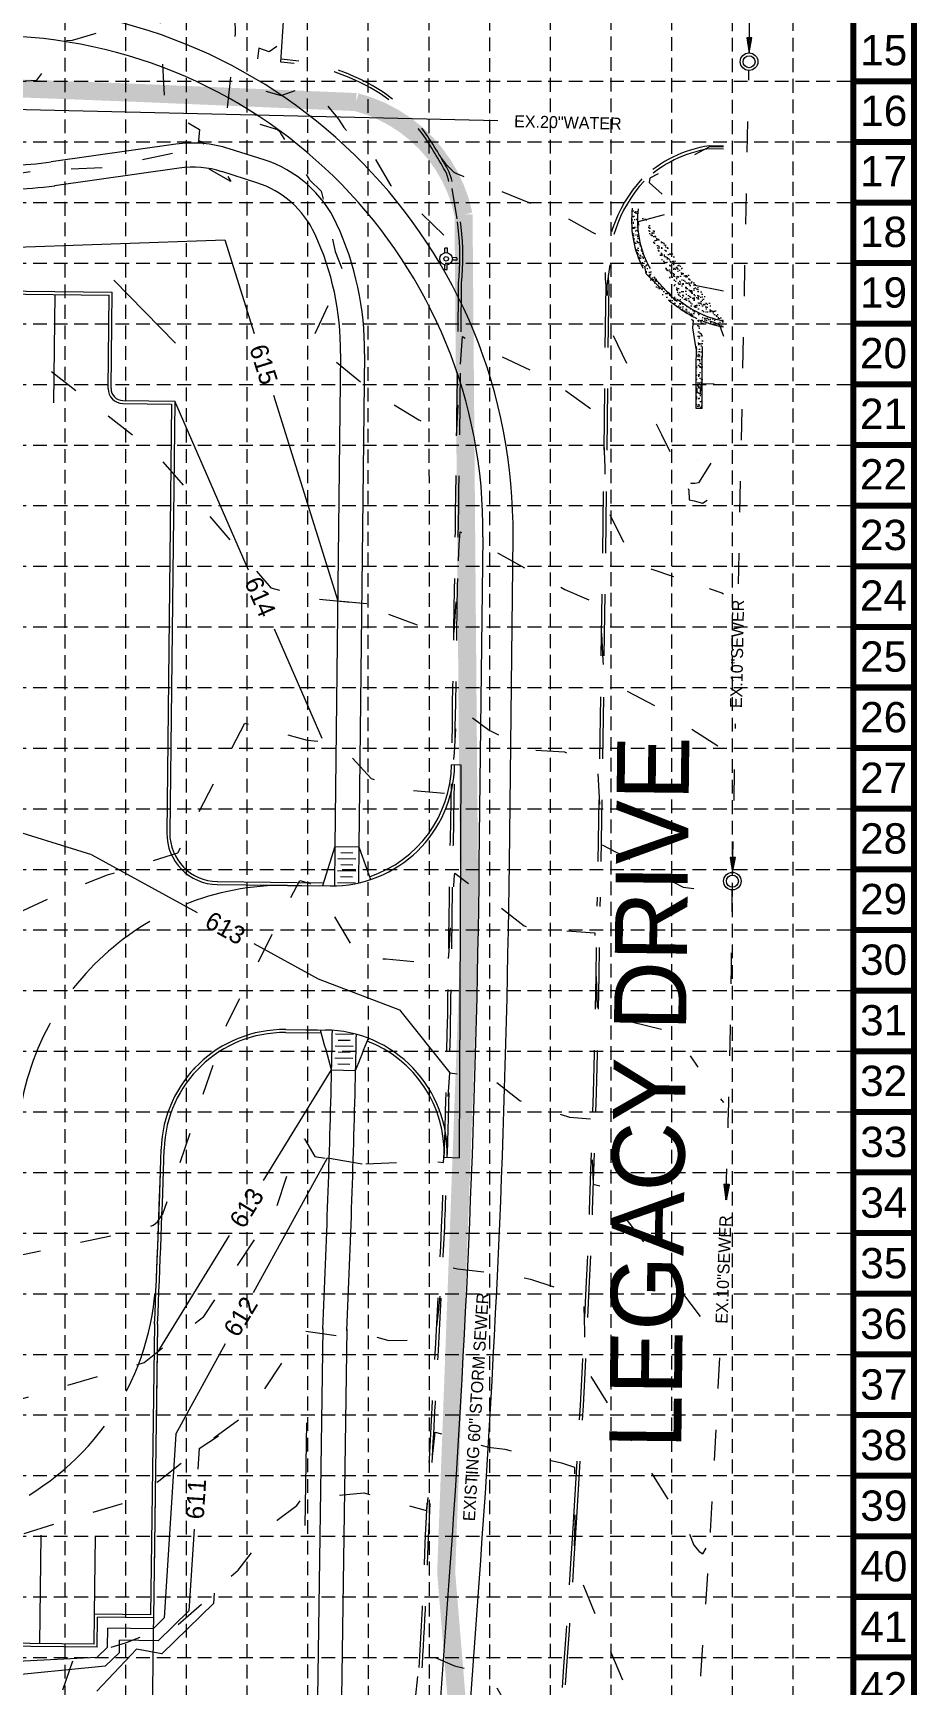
# Model space of a CAD drawing. Header units: feet. Extents: x 1898 to 2302, y -2928 to -2281.
# Drawn here: x 2155.1 to 2302.2, y -2709.8 to -2434.9 of the extents above; entities that cross this region are included whole.
import ezdxf
from ezdxf.enums import TextEntityAlignment as Align

# ---------------------------------------------------------------- set-up
doc = ezdxf.new("R2010")
doc.units = ezdxf.units.FT
doc.header["$MEASUREMENT"] = 0
for name, pattern in [('DGN Style 2', [17.110434, 10.26626, -6.844173]), ('DGN Style 3', [23.954607, 17.110434, -6.844173]), ('DGN Style 5', [11.977304, 5.13313, -6.844173]), ('HIDDEN', [1.143, 0.762, -0.381])]:
    doc.linetypes.add(name, pattern=pattern)
doc.layers.add('BASE', color=7, linetype='Continuous')
doc.layers.add('GRID', color=254, linetype='HIDDEN')
for name, color, linetype, lineweight in [('Level 1', 7, 'Continuous', 0), ('Level 25', 7, 'Continuous', 0), ('Level 35', 7, 'Continuous', 0), ('Level 36', 7, 'Continuous', 0), ('Level 38', 7, 'Continuous', 0), ('Level 4', 7, 'Continuous', 0), ('Level 41', 7, 'Continuous', 0), ('Level 42', 7, 'Continuous', 0), ('Level 5', 7, 'Continuous', 0), ('LIMITS OF DISTURBANCE', 1, 'HIDDEN', 0)]:
    doc.layers.add(name, color=color, linetype=linetype, lineweight=lineweight)
doc.styles.get("Standard").update_dxf_attribs({"font": 'ARIAL.TTF'})
doc.styles.add('Style-ENGINEERING', font='ENGINEERING.shx')

# ---------------------------------------------------------------- blocks, each defined once
blk = doc.blocks.new('ARROW')
at = {"layer": 'Level 41', "color": 30, "linetype": 'Continuous', "lineweight": 13}
for points in [[(0, 0), (-0.125, 0.021), (-0.125, -0.021), (0, 0)], [(-0.023, 0), (-0.117, 0.016), (-0.117, -0.016), (-0.023, 0)], [(-0.04, 0), (-0.111, 0.012), (-0.111, -0.012), (-0.04, 0)]]:
    blk.add_lwpolyline(points, dxfattribs=at)

msp = doc.modelspace()

# ---------------------------------------------------------------- hatches: boundary and pattern name
at = {"layer": 'Level 35', "linetype": 'DGN Style 2', "lineweight": 0}
h = msp.add_hatch(dxfattribs=at)
h.set_pattern_fill('AR-SAND', scale=0.164042, style=0)
h.set_pattern_definition([(396.84639, (0, 0), (-0.02050459, 0.9637085), [0, -0.76, 0, -0.85, 0, -0.8125]), (366.84639, (0, 0), (0.90092747, 1.40088693), [0, -0.41, 0, -0.685, 0, -0.2625]), (686.84639, (-0.615, 0.007), (1.5570019, -0.01493281), [0, -0.25, 0, -0.9, 0, -1.175]), (676.84639, (-0.615, 0.007), (1.5079715, 0.42166316), [0, -0.125, 0, -0.59, 0, -0.675])])
edge = h.paths.add_edge_path()
edge.add_arc((2274.37, -2448.37), 35.7, 265.1295, 265.2253)
edge.add_arc((2272.8, -2467), 17, 265.0768, 265.278, ccw=False)
edge = h.paths.add_edge_path()
edge.add_line((2269.97, -2483.77), (2269.97, -2482.75))
edge.add_arc((2272.8, -2467), 16, 231.9157, 259.8122, ccw=False)
edge.add_arc((2271.85, -2466.12), 16.16, 172.9865, 236.492, ccw=False)
edge.add_line((2255.81, -2464.15), (2254.82, -2464.02))
edge.add_arc((2271.85, -2466.12), 17.16, 172.9865, 236.3586)
edge.add_arc((2272.8, -2467), 17, 232.0504, 244.8579)
edge.add_line((2265.58, -2482.39), (2265.46, -2490.7))
edge.add_line((2265.46, -2490.7), (2265.42, -2497.33))
edge.add_line((2265.42, -2497.33), (2266.42, -2497.33))
edge.add_line((2266.42, -2497.33), (2266.46, -2490.71))
edge.add_line((2266.46, -2490.71), (2266.57, -2482.82))
edge.add_arc((2272.8, -2467), 17, 248.5059, 260.4173)

# ---------------------------------------------------------------- linework, layer by layer
at = {"layer": 'BASE', "const_width": 1.01}
for points in [[(2301.68, -2927.16), (2301.68, -2281.48), (1898.13, -2281.48), (1898.13, -2927.16)], [(2291.59, -2917.07), (2291.59, -2291.57), (1908.22, -2291.57), (1908.22, -2917.07)]]:
    msp.add_lwpolyline(points, close=True, dxfattribs=at)
for points in [[(2301.68, -2442.9), (2291.59, -2442.9)], [(2301.68, -2452.99), (2291.59, -2452.99)], [(2301.68, -2463.08), (2291.59, -2463.08)], [(2301.68, -2473.16), (2291.59, -2473.16)], [(2301.68, -2483.25), (2291.59, -2483.25)], [(2301.68, -2493.34), (2291.59, -2493.34)], [(2301.68, -2503.43), (2291.59, -2503.43)], [(2301.68, -2513.52), (2291.59, -2513.52)], [(2301.68, -2523.61), (2291.59, -2523.61)], [(2301.68, -2533.7), (2291.59, -2533.7)], [(2301.68, -2543.79), (2291.59, -2543.79)], [(2301.68, -2553.87), (2291.59, -2553.87)], [(2301.68, -2563.96), (2291.59, -2563.96)], [(2301.68, -2574.05), (2291.59, -2574.05)], [(2301.68, -2584.14), (2291.59, -2584.14)], [(2301.68, -2594.23), (2291.59, -2594.23)], [(2301.68, -2604.32), (2291.59, -2604.32)], [(2301.68, -2614.41), (2291.59, -2614.41)], [(2301.68, -2624.49), (2291.59, -2624.49)], [(2301.68, -2634.58), (2291.59, -2634.58)], [(2301.68, -2644.67), (2291.59, -2644.67)], [(2301.68, -2654.76), (2291.59, -2654.76)], [(2301.68, -2664.85), (2291.59, -2664.85)], [(2301.68, -2674.94), (2291.59, -2674.94)], [(2301.68, -2685.03), (2291.59, -2685.03)], [(2301.68, -2695.12), (2291.59, -2695.12)], [(2301.68, -2705.2), (2291.59, -2705.2)]]:
    msp.add_lwpolyline(points, dxfattribs=at)
at = {"layer": 'GRID', "color": 253, "linetype": 'HIDDEN', "lineweight": 0, "ltscale": 3}
for p, q in [((2160.44, -2876.75), (2160.44, -2291.57)), ((2170.53, -2876.75), (2170.53, -2291.57)), ((2180.62, -2876.75), (2180.62, -2291.57)), ((2190.75, -2876.73), (2190.71, -2291.57)), ((2200.83, -2876.68), (2200.79, -2291.57)), ((2210.91, -2876.8), (2210.88, -2291.57)), ((2221.09, -2876.71), (2221.02, -2291.34)), ((2231.13, -2876.81), (2231.11, -2291.34)), ((2241.23, -2876.69), (2241.19, -2291.34)), ((2251.33, -2876.66), (2251.28, -2291.34)), ((2261.4, -2876.74), (2261.37, -2291.34)), ((2271.51, -2876.88), (2271.46, -2291.34)), ((2281.61, -2876.85), (2281.55, -2291.34)), ((1908.22, -2442.9), (2291.59, -2442.9)), ((1908.22, -2452.99), (2291.59, -2452.99)), ((1908.22, -2463.08), (2291.59, -2463.08)), ((1908.22, -2473.16), (2291.59, -2473.16)), ((1908.22, -2483.25), (2291.59, -2483.25)), ((1908.22, -2493.34), (2291.59, -2493.34)), ((1908.22, -2503.43), (2291.59, -2503.43)), ((1908.22, -2513.52), (2291.59, -2513.52)), ((1908.22, -2523.61), (2291.59, -2523.61)), ((1908.22, -2533.7), (2291.59, -2533.7)), ((1908.22, -2543.79), (2291.59, -2543.79)), ((1908.22, -2553.87), (2291.59, -2553.87)), ((1908.22, -2563.96), (2291.59, -2563.96)), ((1908.22, -2574.05), (2291.59, -2574.05)), ((1908.22, -2584.14), (2291.59, -2584.14)), ((1908.22, -2594.23), (2291.59, -2594.23)), ((1908.22, -2604.32), (2291.59, -2604.32)), ((1908.22, -2614.41), (2291.59, -2614.41)), ((1908.22, -2624.49), (2291.59, -2624.49)), ((1908.22, -2634.58), (2291.59, -2634.58)), ((1908.22, -2644.67), (2291.59, -2644.67)), ((1908.22, -2654.76), (2291.59, -2654.76)), ((1908.22, -2664.85), (2291.59, -2664.85)), ((1908.22, -2674.94), (2291.59, -2674.94)), ((1908.22, -2685.03), (2291.59, -2685.03)), ((1908.22, -2695.12), (2291.59, -2695.12)), ((1908.22, -2705.2), (2291.59, -2705.2))]:
    msp.add_line(p, q, dxfattribs=at)
at = {"layer": 'Level 1', "color": 43, "linetype": 'DGN Style 5', "lineweight": 0, "flags": 128}
for points in [[(2171.53, -2404), (2175.83, -2403.88), (2184.76, -2406.78), (2190.32, -2412.29), (2192.3, -2419.52), (2192.9, -2420.46), (2193.07, -2421.74), (2193.55, -2423.46), (2195.54, -2425.82), (2196.53, -2427.74), (2195.81, -2436.99), (2194.4, -2437.99), (2192.65, -2437.41), (2191.92, -2443.94), (2196.38, -2445.28), (2200.09, -2443.89), (2202.04, -2444.44), (2205.93, -2449.22), (2206.8, -2450.62), (2211.68, -2455.3), (2214.57, -2460.17), (2218.86, -2464.06), (2223.93, -2468.98), (2225.93, -2469.8), (2226.03, -2467.89), (2224.59, -2459.09), (2224.39, -2458), (2222.7, -2456.09), (2222.16, -2455.65), (2222.42, -2455.62), (2222.85, -2455.46), (2223.72, -2456.64), (2225.11, -2458.01), (2225.47, -2458.21), (2243.54, -2465.41), (2248.16, -2468.02), (2251.54, -2469.92), (2250.6, -2476.92), (2250.82, -2483.56), (2256.21, -2494.59)], [(2171.96, -2416.16), (2176.85, -2416.03), (2177.67, -2416.29), (2178.17, -2416.79), (2178.35, -2417.45), (2184.03, -2426.24), (2184.47, -2429.67), (2187.98, -2432.02), (2188.7, -2432.49), (2188.76, -2434.96), (2188.76, -2434.96), (2188.76, -2434.96), (2187.27, -2448.36), (2195.78, -2450.92), (2196.12, -2451.23), (2196.47, -2451.81), (2201.1, -2459.31), (2203.06, -2461.19), (2205.39, -2471.25), (2206.76, -2474.77), (2201.39, -2486.16), (2211.36, -2494.37), (2219.31, -2499.25), (2225.58, -2502.18), (2225.96, -2494.71), (2226.54, -2485.4), (2228.85, -2486.69), (2238.21, -2491.15), (2242, -2493.19), (2249.87, -2498.76), (2250.23, -2507.17), (2250.45, -2513.64), (2255.05, -2523.05), (2261.67, -2525.3)], [(2151.99, -2442.93), (2155.73, -2442.74), (2160.71, -2436.09), (2161.68, -2436.05), (2173.94, -2432.42), (2175.07, -2431.79), (2175.44, -2432.38), (2176.23, -2432.87), (2177.08, -2447.63), (2182.82, -2450.93), (2182.62, -2452.78), (2183.1, -2452.92), (2185.19, -2454.85), (2188.01, -2459.59), (2179.42, -2454.68), (2167.14, -2457.25), (2155.82, -2457.81), (2144.2, -2459.5), (2146.85, -2482.36), (2175.21, -2504.5), (2183.21, -2513.77), (2194.68, -2527.22), (2200.96, -2528.94), (2210.65, -2529.82), (2211.24, -2530.46), (2223.24, -2534.96), (2225.12, -2535.12), (2225.24, -2533.58), (2225.64, -2527.39), (2226.02, -2519.97), (2226.15, -2517.87), (2237.02, -2523.96), (2237.79, -2524.32), (2243.62, -2527.45), (2249.44, -2530.01), (2249.92, -2539.32), (2250.05, -2542.37), (2258.66, -2546.86), (2259.26, -2547.25)], [(2269.97, -2453.8), (2267.67, -2453.81), (2264.59, -2455.44), (2257.76, -2459.02), (2257.62, -2459.75), (2262.8, -2464.37), (2255.78, -2466.3), (2257.05, -2474.87), (2261.09, -2478.96), (2262.4, -2480.38), (2264.11, -2482), (2264.49, -2482.39), (2264.96, -2482.73), (2264.81, -2483.93), (2264.81, -2483.93), (2265.95, -2490.55), (2265.57, -2490.64), (2265.57, -2494.56), (2266.12, -2494.92), (2266.31, -2493.22), (2269.97, -2493.28)], [(2269.97, -2477.81), (2258.39, -2475.54), (2262.58, -2480.09), (2263.2, -2480.5), (2265.92, -2482.17), (2266.26, -2482.42), (2268.53, -2483.02), (2269.35, -2483.5), (2269.97, -2485.31)], [(2258.81, -2499.9), (2259.7, -2501.71), (2264.25, -2510.94), (2264.29, -2512.53), (2265.1, -2512.74), (2266.52, -2513.1), (2269.97, -2510.99)], [(2267.59, -2527.3), (2269.72, -2528.03), (2269.97, -2528.18)], [(2065.96, -2653.05), (2074.61, -2652.13), (2097.58, -2636.77), (2101.81, -2636.4), (2104.61, -2634.78), (2112.4, -2628.77), (2125.52, -2597.08), (2136.11, -2588.92), (2158.32, -2578.61), (2167.52, -2574.96), (2179.22, -2571.28), (2190.35, -2549.71), (2200.74, -2552.55), (2205.83, -2553.01), (2211.39, -2558.92), (2216.33, -2560.77), (2224.69, -2561.45), (2225.22, -2554.63), (2225.72, -2546.97), (2231, -2550.87), (2237.34, -2554.09), (2243.55, -2554.51), (2249.04, -2556.92), (2249.25, -2561.08), (2249.64, -2569.88), (2255.01, -2572.69)], [(2264.71, -2550.72), (2269.97, -2554.08)], [(2063.27, -2669.7), (2074.4, -2668.52), (2085.15, -2661.32), (2101.82, -2659.89), (2112.87, -2653.5), (2124.84, -2644.26), (2172.55, -2634.05), (2175.08, -2633.29), (2175.48, -2632.98), (2175.82, -2632.73), (2176.72, -2631.36), (2187.38, -2599.7), (2197.98, -2578.8), (2199.48, -2575.88), (2200.51, -2576.16), (2201.02, -2576.21), (2203.44, -2578.78), (2209.3, -2588.76), (2211.12, -2589.05), (2213.8, -2588.94), (2224.15, -2589.99), (2224.32, -2587.6), (2224.95, -2578.83), (2225.2, -2575.68), (2225.27, -2574.68), (2231.07, -2578.97), (2236.84, -2583.47), (2237.92, -2583.83), (2248.58, -2584.59), (2248.64, -2586.1), (2249.02, -2598.01), (2261.55, -2601.09), (2265.75, -2606.96)], [(2260.31, -2575.46), (2263.29, -2577.01), (2269.97, -2577.82)], [(2059.6, -2689.99), (2074.06, -2686.87), (2076.8, -2687.53), (2101.81, -2683.91), (2102.49, -2683.94), (2103.3, -2682.52), (2121.13, -2672.21), (2124.79, -2669.39), (2139.37, -2666.27), (2173.59, -2656.13), (2178.96, -2651.83), (2183.54, -2648.47), (2195.69, -2630.06), (2197.75, -2623.94), (2200.29, -2618.92), (2201.99, -2621.82), (2209.86, -2623.06), (2221.46, -2622.62), (2223.4, -2622.81), (2224.09, -2613.39), (2224.48, -2607.92), (2231.42, -2608.87), (2236.15, -2612.55), (2244.38, -2615.3), (2247.84, -2615.55), (2248.27, -2624.97), (2248.32, -2626.44), (2249.86, -2626.82), (2252.55, -2630.58), (2258.98, -2639.04)], [(2269.52, -2612.23), (2269.97, -2612.85)], [(2049.34, -2722.58), (2063.95, -2721.6), (2072.83, -2719.69), (2098.37, -2725.84), (2100.85, -2725.48), (2124.26, -2726.39), (2126.18, -2723.03), (2138.08, -2689.42), (2163.02, -2681.65), (2172.1, -2678.97), (2182.44, -2670.68), (2191.26, -2664.21), (2200.08, -2650.85), (2205.54, -2651.61), (2209.84, -2651.21), (2214.33, -2652.48), (2222.1, -2652.25), (2222.58, -2647.75), (2223.44, -2639.9), (2225.73, -2640.55), (2235.12, -2641.58), (2237.87, -2642.25), (2246.7, -2645.16), (2246.84, -2651.02), (2246.86, -2656.76), (2254.66, -2669.18)], [(2263.03, -2644.37), (2269.97, -2653.5)], [(2161.72, -2720.9), (2158.01, -2716.3), (2161.86, -2705.43), (2170.49, -2702.75), (2174.87, -2701.14), (2178.09, -2700.74), (2186.05, -2693.79), (2186.39, -2693.25), (2189.21, -2690.65), (2195.73, -2682.33), (2198.99, -2679.94), (2199.86, -2678.62), (2200.4, -2678.7), (2210.15, -2677.8), (2220.33, -2680.69), (2220.63, -2680.68), (2221.74, -2670.34), (2222.02, -2667.72), (2230.88, -2670.23), (2233.61, -2670.53), (2243.05, -2672.84), (2245.2, -2673.55), (2245.23, -2674.97), (2245.26, -2682.74), (2245.03, -2689.29), (2253.45, -2709.65), (2255.95, -2712.71)], [(2258.01, -2674.51), (2264.14, -2684.26), (2265.06, -2686.5), (2265.95, -2687.58), (2266.53, -2687.94), (2268.54, -2684.61), (2269.97, -2683.26)], [(2188.45, -2781.86), (2188.45, -2781.86), (2188.45, -2781.86), (2191.35, -2767.88), (2198.09, -2752.84), (2199.2, -2749.27), (2201.92, -2743.2), (2202.55, -2738.14), (2203.03, -2726.98), (2204.73, -2726.18), (2205.41, -2725.29), (2209.12, -2725.99), (2216.12, -2724.01), (2217.38, -2724.45), (2218.75, -2712.06), (2219.62, -2704.18), (2225.25, -2706.57), (2231.1, -2708.14), (2239.04, -2722.03), (2241.81, -2723.4), (2241.76, -2732.31), (2241.75, -2732.6), (2241.83, -2732.8), (2242.06, -2733.09), (2241.71, -2733.1), (2241.28, -2734.83), (2240.22, -2749.76), (2246.14, -2760.71), (2252.79, -2768.68), (2259.92, -2767.37)]]:
    msp.add_lwpolyline(points, dxfattribs=at)
msp.add_lwpolyline([(2267.87, -2506.46), (2265.84, -2509.7), (2265.21, -2509.85), (2264.62, -2509.82), (2265.74, -2505.8), (2265.74, -2505.8), (2266.64, -2506.16)], close=True, dxfattribs=at)
at = {"layer": 'Level 25', "color": 7, "linetype": 'DGN Style 3', "lineweight": 0}
for p, q in [((2168.55, -2476.01), (2178.79, -2486.48)), ((2197.42, -2576.71), (2202.76, -2576.77)), ((2197.15, -2600.71), (2202.42, -2600.77)), ((2175.82, -2649.73), (2174.88, -2716.1)), ((2200.59, -2666.15), (2200.25, -2690.14))]:
    msp.add_line(p, q, dxfattribs=at)
for centre, radius, start, end in [((2196.91, -2621.21), 44.5, 89.3464, 178.2689), ((2196.91, -2621.21), 20.5, 89.3464, 178.2689), ((272.79, -2563.06), 1904.5, 357.62633, 358.26893), ((2131.67, -2640.6), 43.93, 176.2366, 357.6114)]:
    msp.add_arc(centre, radius, start, end, dxfattribs=at)
at = {"layer": 'Level 35', "color": 7, "linetype": 'DGN Style 2', "lineweight": 0}
for p, q in [((2196.35, -2439.74), (2197.4, -2423.47)), ((2269.97, -2453.68), (2267.6, -2453.63)), ((2269.97, -2454.18), (2267.63, -2454.13)), ((2266.42, -2497.33), (2265.42, -2497.33))]:
    msp.add_line(p, q, dxfattribs=at)
at = {"layer": 'Level 35', "color": 7, "linetype": 'DGN Style 2', "lineweight": 0, "flags": 128}
for points in [[(2225.92, -2476.52, 0.104375), (2223.89, -2458.21, 0.026113), (2219.85, -2451.58, 0.135804), (2207.8, -2442.32, 0.031571), (2201.99, -2440.32), (2196.35, -2439.74)], [(2226.42, -2476.52, 0.104482), (2224.36, -2458.01, 0.026299), (2220.25, -2451.29, 0.135884), (2207.99, -2441.86, 0.03177), (2202.08, -2439.83), (2196.38, -2439.24)], [(2254.82, -2464.02, 0.283783), (2262.35, -2480.41, 0.055941), (2265.58, -2482.39)], [(2255.81, -2464.15, 0.284412), (2262.93, -2479.6, 0.122326), (2269.97, -2482.75, 0.122326)], [(2266.57, -2482.82, 0.05202), (2269.97, -2483.77, 0.05202)]]:
    msp.add_lwpolyline(points, format="xyb", dxfattribs=at)
for points in [[(2250.4, -2476.93), (2249.77, -2527.78), (2249, -2578.68)], [(2250.9, -2476.94), (2250.27, -2527.78), (2249.5, -2578.69)], [(2265.42, -2497.33), (2265.46, -2490.7), (2265.58, -2482.39)], [(2266.42, -2497.33), (2266.46, -2490.71), (2266.57, -2482.82)]]:
    msp.add_lwpolyline(points, dxfattribs=at)
at = {"layer": 'Level 35', "color": 7, "linetype": 'DGN Style 2', "lineweight": 0}
for centre, radius, start, end in [((2270.79, -2474.17), 20.79, 98.8265, 133.7046), ((2270.79, -2474.17), 20.29, 98.9483, 133.7046), ((2273.55, -2474.86), 23.24, 137.4645, 185.1177), ((2273.57, -2474.87), 22.76, 137.5651, 185.2189), ((302.73, -2556.33), 1946.4, 356.27553, 359.34202), ((302.73, -2556.33), 1946.9, 356.27553, 359.34202), ((369.09, -2571.13), 1879.25, 353.66954, 356.59431), ((369.09, -2571.13), 1879.75, 353.68486, 356.59431)]:
    msp.add_arc(centre, radius, start, end, dxfattribs=at)
msp.add_spline([(2213.99, -2740.38), (2214.57, -2736.3), (2216.14, -2733.46), (2216.95, -2730.22), (2220.57, -2681.82), (2223.23, -2630.36), (2224.4, -2578.83), (2225.24, -2527.48), (2225.92, -2476.52)], degree=3, dxfattribs=at)
msp.add_open_spline([(2214.49, -2740.43), (2214.5, -2740.06), (2214.5, -2739.74), (2214.54, -2738.78), (2214.59, -2738.16), (2214.79, -2737.19), (2214.9, -2736.82), (2215.2, -2736.1), (2215.4, -2735.75), (2215.83, -2735.04), (2216.05, -2734.69), (2216.4, -2734.06), (2216.54, -2733.79), (2216.78, -2733.23), (2216.88, -2732.94), (2217.14, -2732.08), (2217.25, -2731.49), (2217.43, -2730.39), (2217.51, -2729.88), (2217.66, -2728.86), (2217.73, -2728.35), (2217.95, -2726.81), (2218.09, -2725.79), (2218.47, -2722.72), (2218.7, -2720.68), (2219.32, -2714.56), (2219.63, -2710.49), (2220.4, -2698.28), (2220.69, -2690.16), (2221.38, -2675.24), (2221.75, -2668.43), (2222.45, -2655.84), (2222.78, -2650.07), (2223.35, -2639.07), (2223.6, -2633.85), (2224, -2623.41), (2224.16, -2618.19), (2224.55, -2602.53), (2224.7, -2592.09), (2225.17, -2560.78), (2225.57, -2539.91), (2226.07, -2504.86), (2226.25, -2490.69), (2226.42, -2476.52)], degree=3, knots=[0, 0, 0, 0, 0.953825, 0.953825, 2.861474, 2.861474, 4.159556, 4.159556, 5.457638, 5.457638, 6.669044, 6.669044, 7.525634, 7.525634, 8.382224, 8.382224, 10.095404, 10.095404, 11.625121, 11.625121, 13.154838, 13.154838, 16.214273, 16.214273, 22.333142, 22.333142, 34.570881, 34.570881, 59.046359, 59.046359, 79.521806, 79.521806, 96.862329, 96.862329, 112.520462, 112.520462, 128.178596, 128.178596, 159.494863, 159.494863, 222.127397, 222.127397, 264.635456, 264.635456, 264.635456, 264.635456], dxfattribs=at)
at = {"layer": 'Level 38', "color": 7, "linetype": 'Continuous', "lineweight": 0}
for p, q in [((2178.88, -2453.39), (2158.14, -2456.32)), ((2193.55, -2455.97), (2187.75, -2454.13)), ((2179.44, -2457.35), (2158.7, -2460.28)), ((2192.33, -2459.79), (2186.53, -2457.94)), ((2068.27, -2476.87), (2168.27, -2478.01)), ((2068.77, -2477.37), (2167.76, -2478.5)), ((2158.56, -2496.4), (2158.76, -2478.4)), ((2167.59, -2494), (2167.76, -2478.5)), ((2168.09, -2494), (2168.27, -2478.01)), ((2206.27, -2488.19), (2205.33, -2570.25)), ((2210.27, -2488.24), (2209.33, -2570.3)), ((2170.06, -2496.03), (2178.68, -2496.13)), ((2178.68, -2496.13), (2177.86, -2567.99)), ((2170.06, -2496.53), (2178.17, -2496.62)), ((2178.17, -2496.62), (2177.36, -2567.98)), ((2224.76, -2556.62), (2226.26, -2556.65)), ((2226.26, -2556.65), (2226.01, -2622.05)), ((2205.33, -2570.25), (2203.26, -2576.78)), ((2205.33, -2570.25), (2205.26, -2576.8)), ((2205.33, -2570.25), (2209.33, -2570.3)), ((2209.33, -2570.3), (2209.26, -2576.3)), ((2209.33, -2570.3), (2211.27, -2575.74)), ((2205.81, -2572.26), (2208.81, -2572.29)), ((2206.32, -2571.26), (2208.32, -2571.28)), ((2205.79, -2574.26), (2208.79, -2574.29)), ((2206.28, -2575.26), (2208.28, -2575.28)), ((2206.3, -2573.26), (2208.3, -2573.28)), ((2185.76, -2576.58), (2204.53, -2576.79)), ((2185.77, -2576.08), (2203.42, -2576.28)), ((2205.76, -2576.26), (2208.76, -2576.29)), ((2197.14, -2601.21), (2203.06, -2601.28)), ((2197.15, -2600.71), (2203.76, -2600.79)), ((2205.41, -2601.44), (2208.41, -2601.5)), ((2205.89, -2602.45), (2207.89, -2602.49)), ((2205.33, -2605.43), (2208.32, -2605.49)), ((2205.37, -2603.44), (2208.37, -2603.49)), ((2205.85, -2604.44), (2207.85, -2604.48)), ((2204.78, -2607.42), (2208.78, -2607.5)), ((2205.8, -2606.44), (2207.8, -2606.48)), ((2223.51, -2621.97), (2226.01, -2622.05)), ((2175.32, -2649.71), (2174.63, -2698.09)), ((2175.82, -2649.73), (2175.12, -2698.6)), ((2203.31, -2650.51), (2202.16, -2731.42)), ((2207.31, -2650.57), (2206.16, -2731.45)), ((2156.26, -2702.88), (2156.47, -2684.88)), ((2165.32, -2697.99), (2165.47, -2684.99)), ((2165.26, -2702.99), (2165.32, -2697.99)), ((2174.63, -2698.09), (2165.32, -2697.99)), ((2165.76, -2703.49), (2165.81, -2698.49)), ((2175.12, -2698.6), (2165.81, -2698.49)), ((2165.76, -2703.49), (2110.76, -2702.86)), ((2165.26, -2702.99), (2111.26, -2702.37))]:
    msp.add_line(p, q, dxfattribs=at)
for centre, radius, start, end in [((2181.68, -2473.19), 20, 72.3499, 98.0605), ((2151.13, -2406.82), 50, 262.3835, 278.0605), ((2181.68, -2473.19), 16, 72.3499, 98.0605), ((2187.48, -2475.03), 20, 24.9055, 72.3499), ((2151.13, -2406.82), 54, 262.3835, 278.0605), ((2187.48, -2475.03), 16, 24.9055, 72.3499), ((2160.27, -2487.67), 46, 359.3464, 384.9055), ((2160.27, -2487.67), 50, 359.3464, 384.9055), ((2170.09, -2494.03), 2.5, 179.3464, 269.3464), ((2170.09, -2494.03), 2, 179.3464, 269.3464), ((2204.76, -2556.3), 20.5, 269.3464, 359.0603), ((2204.76, -2556.3), 20, 288.4796, 359.0603), ((2185.86, -2568.08), 8.5, 179.3464, 269.3464), ((2185.86, -2568.08), 8, 179.3464, 269.3464), ((2196.91, -2621.21), 20.5, 89.3464, 178.2689), ((2196.91, -2621.21), 20, 89.3464, 178.2689), ((260.33, -3149.18), 2018.51, 15.56862, 15.76408), ((2203.52, -2621.29), 20.5, 358.0401, 449.3464), ((272.79, -2563.06), 1932.5, 358.68452, 358.87998), ((272.79, -2563.06), 1936.5, 358.68488, 358.86241), ((288.29, -1844.5), 2066.51, 338.33232, 338.49176), ((2203.52, -2621.29), 20, 358.0401, 428.9364), ((272.79, -2563.06), 1932.5, 357.40388, 358.68452), ((272.79, -2563.06), 1936.5, 357.40388, 358.68488), ((272.79, -2563.06), 1904.5, 357.39222, 358.26893), ((272.79, -2563.06), 1905, 357.39222, 358.26893)]:
    msp.add_arc(centre, radius, start, end, dxfattribs=at)
at = {"layer": 'Level 41', "color": 7, "linetype": 'DGN Style 5', "lineweight": 0}
for p, q in [((2274.27, -2438.18), (2274.44, -2422.64)), ((2272.49, -2526.56), (2274.23, -2441.1)), ((2271.5, -2574.56), (2272.01, -2549.81))]:
    msp.add_line(p, q, dxfattribs=at)
at = {"layer": 'Level 41', "color": 7, "linetype": 'Continuous', "lineweight": 0}
msp.add_line((2232.47, -2449.48), (2063.12, -2445.55), dxfattribs=at)
at = {"layer": 'Level 41', "color": 5, "linetype": 'Continuous', "lineweight": 0}
for p, q in [((2223.64, -2471.42), (2223.65, -2470.68)), ((2224.07, -2470.68), (2223.65, -2470.68)), ((2224.06, -2471.42), (2224.07, -2470.68)), ((2223.61, -2474.21), (2223.62, -2473.47)), ((2224.03, -2474.22), (2224.04, -2473.48)), ((2225.61, -2472.26), (2224.87, -2472.25)), ((2225.61, -2472.68), (2224.87, -2472.67)), ((2225.61, -2472.26), (2225.61, -2472.68)), ((2223.61, -2474.21), (2224.03, -2474.22)), ((2229.36, -2573.01), (2229.98, -2518.71)), ((2234.36, -2573.07), (2234.98, -2518.77)), ((2221.24, -2735.21), (2224.35, -2692.43)), ((2226.23, -2735.57), (2229.33, -2692.79))]:
    msp.add_line(p, q, dxfattribs=at)
at = {"layer": 'Level 41', "color": 7, "linetype": 'Continuous', "lineweight": 13}
for points in [[(2274.27, -2438.18), (2274.72, -2435.69), (2273.88, -2435.68), (2274.27, -2438.18)], [(2274.27, -2437.72), (2274.61, -2435.85), (2273.97, -2435.84), (2274.27, -2437.72)], [(2274.28, -2437.38), (2274.53, -2435.97), (2274.05, -2435.96), (2274.28, -2437.38)]]:
    msp.add_lwpolyline(points, dxfattribs=at)
at = {"layer": 'Level 41', "color": 7, "linetype": 'Continuous', "lineweight": -3}
for points in [[(2270.42, -2629.02), (2270.92, -2626.53), (2270.08, -2626.51), (2270.42, -2629.02)], [(2270.43, -2628.56), (2270.81, -2626.69), (2270.17, -2626.67), (2270.43, -2628.56)], [(2270.44, -2628.22), (2270.73, -2626.81), (2270.25, -2626.79), (2270.44, -2628.22)]]:
    msp.add_lwpolyline(points, dxfattribs=at)
at = {"layer": 'Level 41', "color": 7, "linetype": 'Continuous', "lineweight": 0}
for centre, radius in [((2274.25, -2439.64), 1.46), ((2274.25, -2439.64), 1), ((2271.47, -2576.02), 1.46), ((2271.47, -2576.02), 1)]:
    msp.add_circle(centre, radius, dxfattribs=at)
at = {"layer": 'Level 41', "color": 5, "linetype": 'Continuous', "lineweight": 0}
for radius in [1.05, 0.371]:
    msp.add_circle((2223.84, -2472.45), radius, dxfattribs=at)
for centre, radius, start, end in [((2147.48, -2517.77), 87.5, 359.3464, 449.3464), ((2147.48, -2517.77), 82.5, 359.3464, 449.3464), ((272.99, -2550.69), 1956.5, 355.84566, 359.34645), ((272.99, -2550.69), 1961.5, 355.84566, 359.34645)]:
    msp.add_arc(centre, radius, start, end, dxfattribs=at)
at = {"layer": 'Level 41', "color": 7, "linetype": 'DGN Style 5', "lineweight": 0}
for start, end in [(358.10248, 359.58033), (353.76672, 357.4357)]:
    msp.add_arc((272.8, -2562.84), 1998.71, start, end, dxfattribs=at)
at = {"layer": 'Level 5', "color": 43, "linetype": 'Continuous', "lineweight": 0}
for p, q in [((2145.5, -2470.76), (2187.01, -2469.28)), ((2187.01, -2469.28), (2191.89, -2484.89)), ((2190.97, -2524.25), (2178.68, -2496.13)), ((2195.1, -2495.16), (2205.8, -2529.39)), ((2205.8, -2529.39), (2210.65, -2529.82)), ((2203.23, -2552.28), (2195.28, -2534.1)), ((2164.87, -2571.65), (2136.02, -2562.64)), ((2164.87, -2571.65), (2182.39, -2581.23)), ((2191.83, -2586.38), (2202.57, -2592.26)), ((2202.57, -2592.26), (2216.07, -2597.41)), ((2216.07, -2597.41), (2224.48, -2607.92)), ((2193.46, -2625.82), (2204.78, -2607.42)), ((2191.8, -2644.45), (2204.08, -2622.04)), ((2204.08, -2622.04), (2209.86, -2623.06)), ((2175.75, -2654.59), (2187.82, -2634.97)), ((2178.89, -2668.02), (2187.15, -2652.95)), ((2178.89, -2668.02), (2176.94, -2698.62)), ((2182.75, -2670.45), (2185.95, -2668.31)), ((2182.75, -2670.45), (2182.53, -2673.86)), ((2181.89, -2683.84), (2181.03, -2697.44)), ((2176.53, -2704.61), (2185.11, -2696.25)), ((2185.22, -2694.51), (2185.11, -2696.25)), ((2175.1, -2700.42), (2176.94, -2698.62)), ((2175.91, -2702.43), (2181.03, -2697.44)), ((2167.5, -2703.51), (2167.53, -2700.33)), ((2175.1, -2700.42), (2167.53, -2700.33)), ((2165.74, -2705.23), (2167.5, -2703.51)), ((2165.74, -2710.82), (2172.32, -2703.84)), ((2167.13, -2706.66), (2169.49, -2704.36)), ((2169.49, -2704.36), (2169.51, -2702.35)), ((2175.91, -2702.43), (2169.51, -2702.35)), ((2176.53, -2704.61), (2172.32, -2703.84)), ((2165.74, -2705.23), (2116.7, -2707.67)), ((2167.13, -2706.66), (2130.69, -2710.28))]:
    msp.add_line(p, q, dxfattribs=at)
at = {"layer": 'LIMITS OF DISTURBANCE', "lineweight": 30, "ltscale": 12, "const_width": 3}
msp.add_lwpolyline([(2206.56, -2733.25), (1972.49, -2731.22), (1947.66, -2708.56), (1948.82, -2639.61), (1956.12, -2602.97), (1956.86, -2542.69), (1974.39, -2531.28), (1996.04, -2531.47), (1995.39, -2511.31), (2042.71, -2510.56), (2043.14, -2442.9), (2096.38, -2441.94), (2171.02, -2444.77), (2208.88, -2446.36, -0.284261), (2226.74, -2465.07), (2227.73, -2586.15), (2223.85, -2691.07), (2226.47, -2722.75), (2209.35, -2731.68)], format="xyb", close=True, dxfattribs=at)

# ---------------------------------------------------------------- block references
at = {"layer": 'Level 41', "color": 7, "linetype": 'Continuous', "lineweight": 0, "xscale": 19.99999999999998, "yscale": 20, "zscale": 20, "rotation": 268.8281586764766}
msp.add_blockref('ARROW', (2271.5, -2574.56), dxfattribs=at)

# ---------------------------------------------------------------- texts
at = {"layer": 'BASE'}
for s, p in [('15', (2296.66, -2437.72)), ('16', (2296.66, -2447.81)), ('17', (2296.62, -2457.87)), ('18', (2296.62, -2467.96)), ('19', (2296.62, -2478.05)), ('20', (2296.62, -2488.14)), ('21', (2296.62, -2498.23)), ('22', (2296.62, -2508.31)), ('23', (2296.62, -2518.4)), ('24', (2296.62, -2528.49)), ('25', (2296.64, -2538.63)), ('26', (2296.64, -2548.72)), ('27', (2296.64, -2558.81)), ('28', (2296.64, -2568.9)), ('29', (2296.64, -2578.99)), ('30', (2296.64, -2589.08)), ('31', (2296.64, -2599.16)), ('32', (2296.64, -2609.25)), ('33', (2296.67, -2619.41)), ('34', (2296.67, -2629.5)), ('35', (2296.67, -2639.59)), ('36', (2296.67, -2649.68)), ('37', (2296.67, -2659.77)), ('38', (2296.67, -2669.85)), ('39', (2296.67, -2679.94)), ('40', (2296.67, -2690.03)), ('41', (2296.67, -2700.12)), ('42', (2296.66, -2710.17))]:
    msp.add_text(s, height=5.044, dxfattribs=at).set_placement(p, align=Align.MIDDLE_CENTER)
at = {"layer": 'Level 36', "color": 7, "linetype": 'Continuous', "lineweight": 0, "insert": (2257.73, -2611.17), "char_height": 12, "attachment_point": 5, "rotation": 89.3464, "line_spacing_factor": 0.9, "style": 'Style-ENGINEERING'}
msp.add_mtext('LEGACY DRIVE', dxfattribs=at)
at = {"layer": 'Level 4', "color": 43, "linetype": 'Continuous', "lineweight": 0, "style": 'Style-ENGINEERING'}
for s, rotation, p in [('615', 287.359, (2193.49, -2490.02)), ('613', 331.3323, (2187.11, -2583.81)), ('613', 58.3837, (2190.64, -2630.39)), ('612', 58.8044, (2189.64, -2648.47)), ('611', 86.3519, (2182.21, -2678.85))]:
    msp.add_text(s, height=3, rotation=rotation, dxfattribs=at).set_placement(p, align=Align.MIDDLE_CENTER)
msp.add_text('614', height=3, rotation=293.6131, dxfattribs=at).set_placement((2191.57, -2525.62), align=Align.MIDDLE_LEFT)
at = {"layer": 'Level 41', "color": 7, "linetype": 'Continuous', "lineweight": 0, "style": 'Style-ENGINEERING'}
for s, rotation, p in [('EX.20"WATER', 358.6678, (2244.1, -2449.75)), ('EX.10"SEWER', 88.8282, (2272.25, -2538.19)), ('EX.10"SEWER', 87.7691, (2270, -2640.64))]:
    msp.add_text(s, height=2, rotation=rotation, dxfattribs=at).set_placement(p, align=Align.MIDDLE_CENTER)
at = {"layer": 'Level 42', "color": 5, "linetype": 'Continuous', "lineweight": 0, "style": 'Style-ENGINEERING'}
msp.add_text('EXISTING 60" STORM SEWER', height=2, rotation=86.5, dxfattribs=at).set_placement((2228.79, -2663.5), align=Align.MIDDLE_CENTER)

doc.saveas('drawing.dxf')
